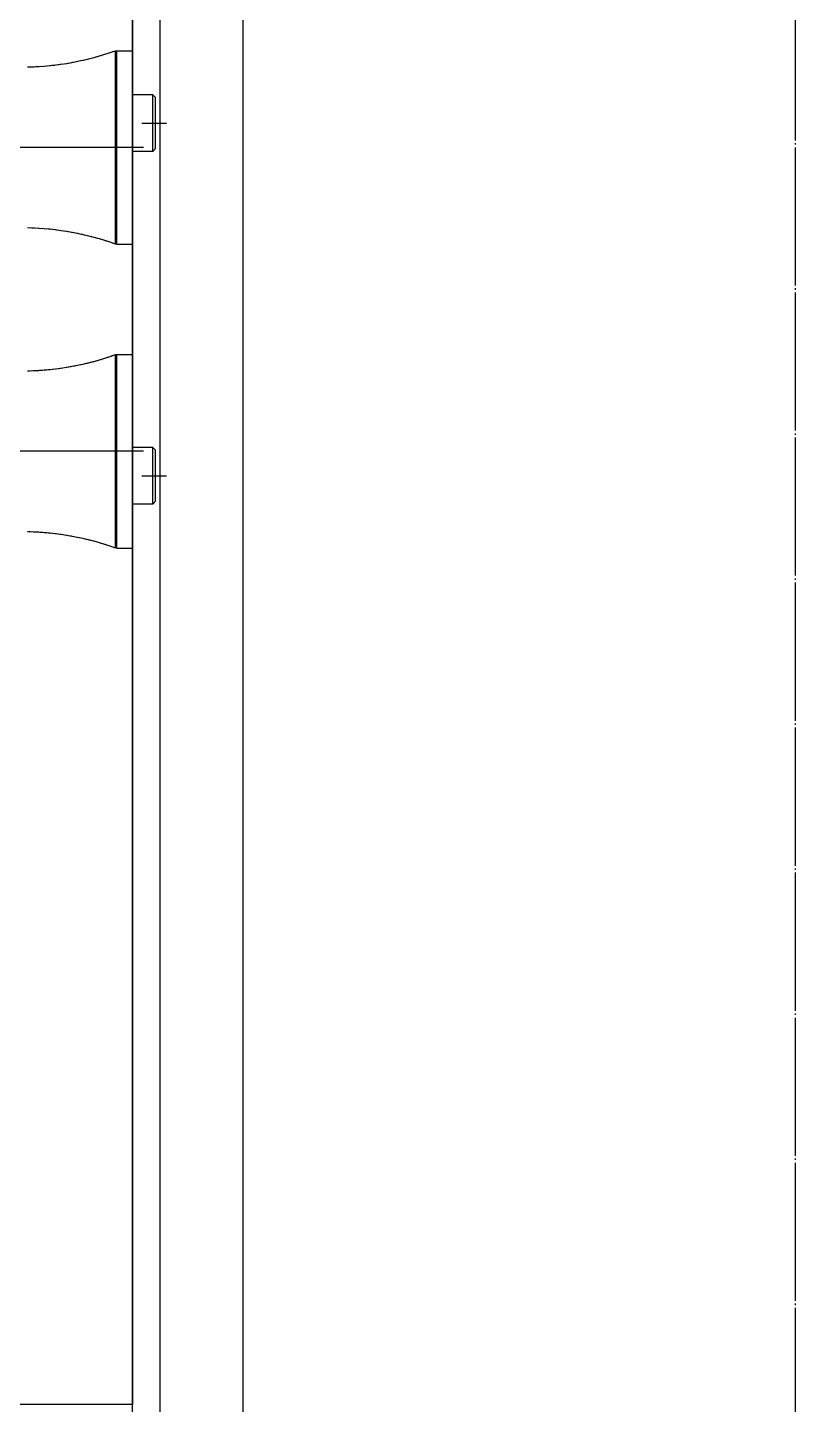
# Model space of a CAD drawing. Header units: millimetres. Extents: x 18456 to 179493, y -203649 to 469211.
# Drawn here: x 136661.3 to 136939.4, y -35185.6 to -34687.2 of the extents above; entities that cross this region are included whole.
import ezdxf

# ---------------------------------------------------------------- set-up
doc = ezdxf.new("R2010")
doc.units = ezdxf.units.MM
doc.linetypes.add('X-평면도(기본형)$0$CEN', pattern=[52.5, 50, -1, 0.5, -1])
doc.linetypes.add('X-평면도(기본형)$0$HIDDENX2', pattern=[0.75, 0.5, -0.25])
for name, color, linetype, true_color in [('X-평면도(기본형)$0$CEN', 1, 'X-평면도(기본형)$0$CEN', 0xff0000), ('X-평면도(기본형)$0$FIN', 9, 'Continuous', 0x808080), ('X-평면도(기본형)$0$FUR', 6, 'Continuous', 0xff00ff), ('X-평면도(기본형)$0$MC', 7, 'Continuous', 0x7f7fff), ('X-평면도(기본형)$0$W1', 2, 'Continuous', 0xffff00)]:
    doc.layers.add(name, color=color, linetype=linetype, true_color=true_color)

# ---------------------------------------------------------------- blocks, each defined once
blk = doc.blocks.new('X-평면도(기본형)$0$SB1703 1500')
at = {"layer": 'X-평면도(기본형)$0$FUR', "color": 8, "true_color": 0x808080}
for p, q in [((0, 420), (0, 490)), ((5.65, 490), (0, 490)), ((5.65, 420), (5.65, 490)), ((6.33, 489.88), (6.33, 420.11)), ((-8.3, 473.08), (-7.3, 474.08)), ((-7.3, 474.08), (0, 474.08)), ((-7.3, 453.58), (-7.3, 474.08)), ((-8.3, 454.58), (-8.3, 473.08)), ((-3.29, 463.83), (-12.3, 463.83)), ((-8.3, 454.58), (-7.3, 453.58)), ((-7.3, 453.58), (0, 453.58)), ((5.65, 420), (0, 420)), ((0, 310), (0, 380)), ((5.65, 380), (0, 380)), ((5.65, 310), (5.65, 380)), ((6.33, 379.88), (6.33, 310.11)), ((-8.3, 345.41), (-7.3, 346.41)), ((-8.3, 326.91), (-8.3, 345.41)), ((-7.3, 325.91), (-7.3, 346.41)), ((-7.3, 346.41), (0, 346.41)), ((-3.29, 336.16), (-12.3, 336.16)), ((-8.3, 326.91), (-7.3, 325.91)), ((-7.3, 325.91), (0, 325.91)), ((5.65, 310), (0, 310))]:
    blk.add_line(p, q, dxfattribs=at)
at = {"layer": 'X-평면도(기본형)$0$FUR', "color": 8, "linetype": 'X-평면도(기본형)$0$HIDDENX2', "ltscale": 2, "true_color": 0x808080}
for p, q in [((0, 420), (0, 490)), ((5.65, 490), (0, 490)), ((5.65, 420), (5.65, 490)), ((6.33, 489.88), (6.33, 420.11)), ((-8.3, 473.08), (-7.3, 474.08)), ((-7.3, 474.08), (0, 474.08)), ((-7.3, 453.58), (-7.3, 474.08)), ((-8.3, 454.58), (-8.3, 473.08)), ((-3.29, 463.83), (-12.3, 463.83)), ((-8.3, 454.58), (-7.3, 453.58)), ((-7.3, 453.58), (0, 453.58)), ((-4, 455), (44, 455)), ((5.65, 420), (0, 420)), ((5.65, 380), (0, 380)), ((0, 310), (0, 380)), ((5.65, 310), (5.65, 380)), ((6.33, 379.88), (6.33, 310.11)), ((-8.3, 345.41), (-7.3, 346.41)), ((-8.3, 326.91), (-8.3, 345.41)), ((-7.3, 346.41), (0, 346.41)), ((-7.3, 325.91), (-7.3, 346.41)), ((-4, 345), (44, 345)), ((-3.29, 336.16), (-12.3, 336.16)), ((-8.3, 326.91), (-7.3, 325.91)), ((-7.3, 325.91), (0, 325.91)), ((5.65, 310), (0, 310))]:
    blk.add_line(p, q, dxfattribs=at)
at = {"layer": 'X-평면도(기본형)$0$FUR', "color": 1, "true_color": 0xff0000}
for p, q in [((-4, 455), (44, 455)), ((-4, 345), (44, 345))]:
    blk.add_line(p, q, dxfattribs=at)
at = {"layer": 'X-평면도(기본형)$0$FUR', "color": 8, "true_color": 0x808080}
for centre, radius, start, end in [((5.65, 488), 2, 70.1846, 90), ((40, 583.33), 99.33, 250.1846, 268.8691), ((40, 326.66), 99.33, 91.1309, 109.8154), ((5.65, 422), 2, 270, 289.8154), ((5.65, 378), 2, 70.1846, 90), ((40, 473.33), 99.33, 250.1846, 268.8691), ((40, 216.66), 99.33, 91.1309, 109.8154), ((5.65, 312), 2, 270, 289.8154)]:
    blk.add_arc(centre, radius, start, end, dxfattribs=at)
at = {"layer": 'X-평면도(기본형)$0$FUR', "color": 8, "linetype": 'X-평면도(기본형)$0$HIDDENX2', "ltscale": 2, "true_color": 0x808080}
for centre, radius, start, end in [((5.65, 488), 2, 70.1846, 90), ((40, 583.33), 99.33, 250.1846, 268.8691), ((40, 326.66), 99.33, 91.1309, 109.8154), ((5.65, 422), 2, 270, 289.8154), ((5.65, 378), 2, 70.1846, 90), ((40, 473.33), 99.33, 250.1846, 268.8691), ((40, 216.66), 99.33, 91.1309, 109.8154), ((5.65, 312), 2, 270, 289.8154)]:
    blk.add_arc(centre, radius, start, end, dxfattribs=at)
for points, degree in [([(0, 800), (0, 299.01), (0, 165.65), (0, 0)], 3), ([(0, 0), (750, 0), (1500, 0)], 2)]:
    blk.add_open_spline(points, degree=degree, dxfattribs=at)
at = {"layer": 'X-평면도(기본형)$0$FUR'}
for points, degree in [([(0, 800), (0, 299.01), (0, 165.65), (0, 0)], 3), ([(0, 0), (750, 0), (1500, 0)], 2)]:
    blk.add_open_spline(points, degree=degree, dxfattribs=at)
blk = doc.blocks.new('X-평면도(기본형)$0$ba15002200')
at = {"layer": 'X-평면도(기본형)$0$MC'}
blk.add_lwpolyline([(0, 2200), (1500, 2200), (1500, 0), (0, 0)], close=True, dxfattribs=at)
at = {"layer": 'X-평면도(기본형)$0$FUR'}
blk.add_blockref('X-평면도(기본형)$0$SB1703 1500', (0, 1400), dxfattribs=at)

msp = doc.modelspace()

# ---------------------------------------------------------------- linework, layer by layer
at = {"layer": 'X-평면도(기본형)$0$CEN'}
msp.add_line((136939.38, -42025.57), (136939.38, -33035.57), dxfattribs=at)
msp.add_line((136939.38, -42025.57), (136939.38, -33035.57), dxfattribs=at)
at = {"layer": 'X-평면도(기본형)$0$FIN'}
msp.add_line((136709.38, -36595.57), (136709.38, -34375.57), dxfattribs=at)
at = {"layer": 'X-평면도(기본형)$0$W1'}
msp.add_line((136739.38, -38845.57), (136739.38, -34185.57), dxfattribs=at)

# ---------------------------------------------------------------- block references
at = {"xscale": -1}
msp.add_blockref('X-평면도(기본형)$0$ba15002200', (136699.38, -36585.57), dxfattribs=at)

doc.saveas('drawing.dxf')
